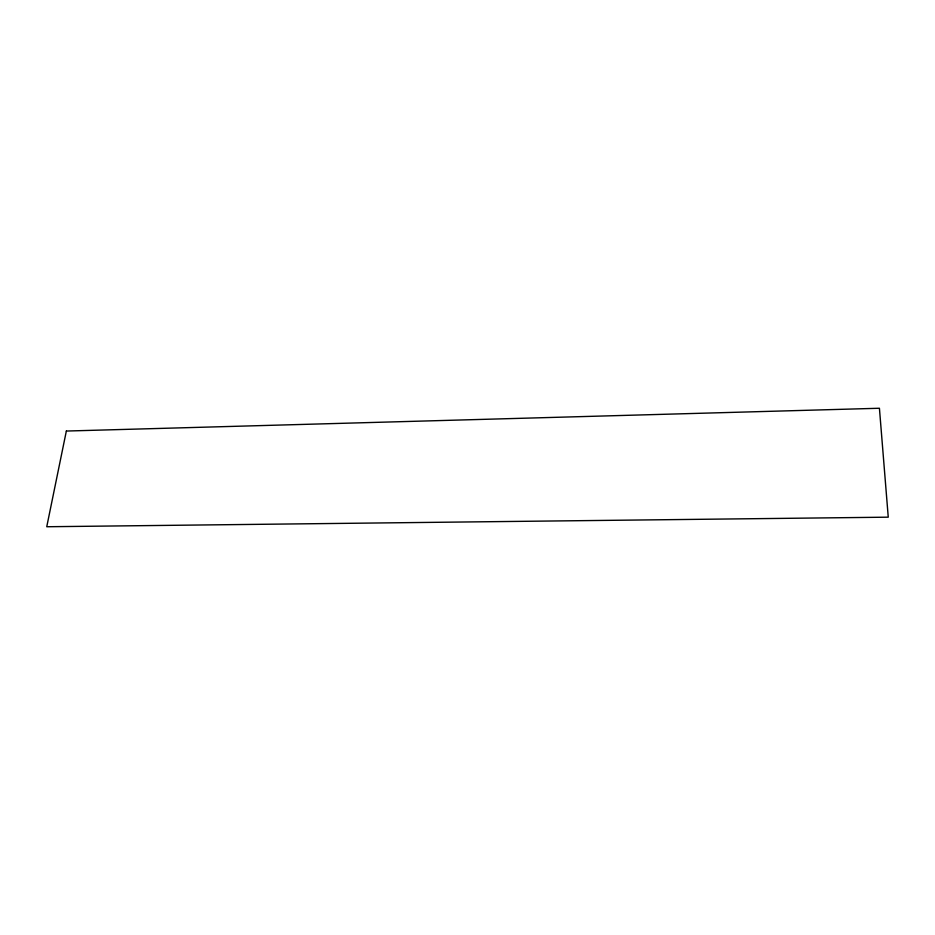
<?xml version="1.0" encoding="UTF-8"?>
<svg xmlns="http://www.w3.org/2000/svg" width="935" height="935" viewBox="0 0 935 935"><rect width="100%" height="100%" fill="white"/><g stroke="black" fill="none" stroke-linecap="round" stroke-linejoin="round"><path stroke-width="1.4" d="M66.35 431.047L46.75 526.744L888.25 517.172L879.426 408.256L66.35 431.047"/></g></svg>
